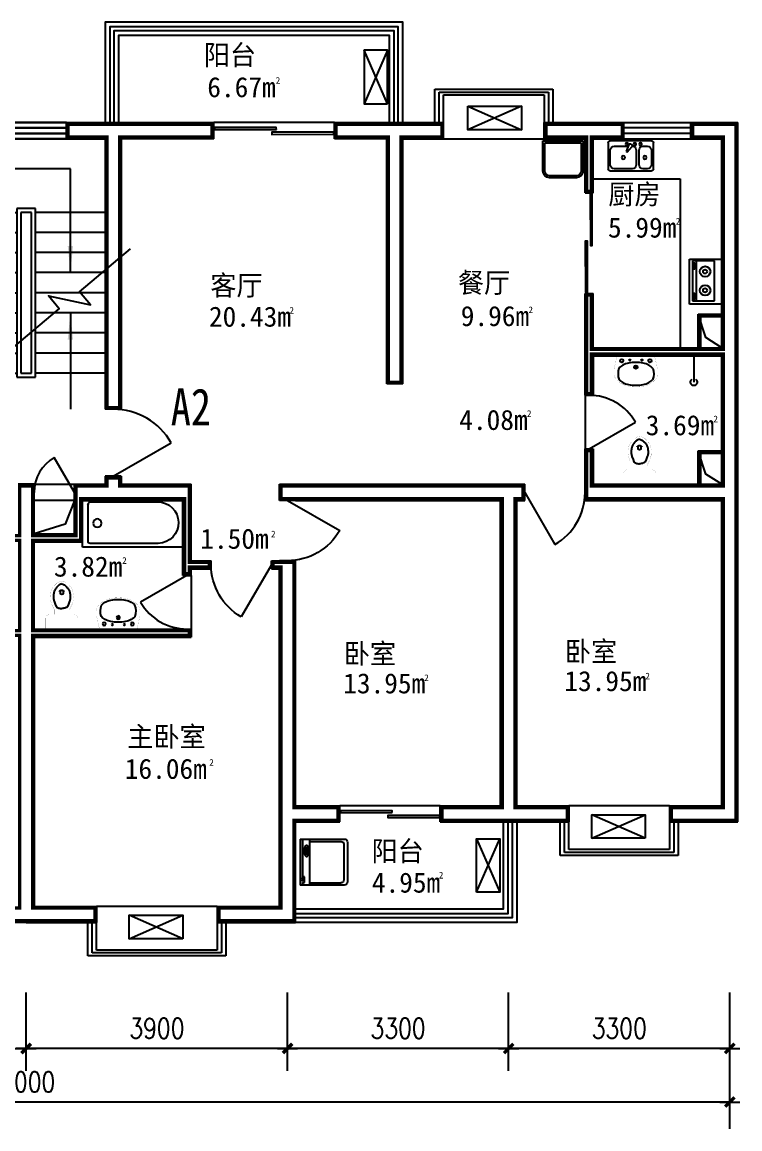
# Model space of a CAD drawing. Header units: millimetres. Extents: x 103 to 39318, y -702 to 15820.
# Drawn here: x 13452 to 24162, y -702 to 15820 of the extents above; entities that cross this region are included whole.
import ezdxf
from ezdxf.enums import TextEntityAlignment as Align

# ---------------------------------------------------------------- set-up
doc = ezdxf.new("R2010")
doc.units = ezdxf.units.MM
doc.linetypes.add('DASH', pattern=[0.35, 0.25, -0.1])
for name, color, linetype in [('8', 253, 'Continuous'), ('AXIS', 80, 'Continuous'), ('BATH', 5, 'Continuous'), ('JJ', 252, 'Continuous'), ('LVTRY', 6, 'Continuous'), ('PUB_DIM', 3, 'Continuous'), ('PUB_TEXT', 7, 'Continuous'), ('PUB_WALL', 255, 'Continuous'), ('STAIR', 2, 'Continuous'), ('TOTHER', 7, 'Continuous'), ('WALL', 255, 'Continuous'), ('WINDOW', 2, 'Continuous'), ('WINDOW_TEXT', 7, 'Continuous'), ('ZT', 2, 'Continuous'), ('阳台', 4, 'Continuous')]:
    doc.layers.add(name, color=color, linetype=linetype)
doc.styles.add('-宋体', font='SimSun.ttf', dxfattribs={"width": 0.8})
doc.styles.add('DIM_FONT', font='SIMPLEX.shx', dxfattribs={"width": 0.8})
doc.styles.add('SIMPLEX', font='SIMPLEX.SHX')
doc.styles.get("Standard").update_dxf_attribs({"font": 'txt', "bigfont": 'gbcbig.shx'})
doc.dimstyles.new('AXIS', dxfattribs={"dimtxt": 300, "dimasz": 1, "dimexe": 250, "dimexo": 300, "dimgap": 150, "dimtad": 1, "dimdec": 0, "dimzin": 0, "dimdsep": 46, "dimtxsty": 'DIM_FONT', "dimblk": '_DIMX', "dimcen": 0.09, "dimse1": 1, "dimse2": 1, "dimclrt": 7, "dimadec": 0, "dimazin": 0, "dimtfac": 1, "dimtdec": 0, "dimtix": 1, "dimtmove": 2, "dimatfit": 3, "dimldrblk": '_DIMX', "dimfxl": 1, "dimtolj": 1, "dimtzin": 0, "dimarcsym": 0})

# ---------------------------------------------------------------- blocks, each defined once
blk = doc.blocks.new('A$C0E797408')
at = {"layer": 'JJ', "color": 8}
for p, q in [((384, 676), (1386, 676, 0)), ((1417, 648, 0), (1417, 639, 0)), ((1417, 89, 0), (1417, 637, 0)), ((369, 58), (1386, 58, 0)), ((0, 0, 0), (1500, 0, 0))]:
    blk.add_line(p, q, dxfattribs=at)
blk.add_circle((1278, 362, 0), 62.4, dxfattribs=at)
for centre, radius, start, end in [((378, 368), 311, 89.5175, 268.2529), ((1386, 648, 0), 31.1, 79.824, 90), ((1367, 629, 0), 51.2, 9.0726, 67.6237), ((1386, 89, 0), 31.1, 270, 0)]:
    blk.add_arc(centre, radius, start, end, dxfattribs=at)
blk = doc.blocks.new('_DBLK')
blk.add_line((-0.5, 0), (0, -0.866))
blk.add_arc((-0.5, 0), 1, 300, 0)
at = {"layer": 'WINDOW_TEXT', "style": 'SIMPLEX', "flags": 9}
blk.add_attdef('A', text='', height=1, dxfattribs=at).set_placement((0, 1.5), align=Align.MIDDLE)
blk = doc.blocks.new('_DIMX')
blk.add_line((-150, 0), (150, 0))
at = {"const_width": 50}
blk.add_lwpolyline([(-70, -70), (70, 70)], dxfattribs=at)
blk = doc.blocks.new('*D50')
at = {"layer": 'AXIS', "color": 0, "lineweight": -2, "transparency": 16777216}
blk.add_line((17411, 498), (13513, 498), dxfattribs=at)
at = {"layer": 'DEFPOINTS', "color": 0, "transparency": 16777216}
for p in [(13512, 1333), (17412, 1333), (13512, 498)]:
    blk.add_point(p, dxfattribs=at)
at = {"layer": 'AXIS', "color": 0, "lineweight": -2, "transparency": 16777216, "rotation": 180}
blk.add_blockref('_DIMX', (13512, 498), dxfattribs=at)
at = {"layer": 'AXIS', "color": 0, "lineweight": -2, "transparency": 16777216}
blk.add_blockref('_DIMX', (17412, 498), dxfattribs=at)
at = {"layer": 'AXIS', "color": 7, "transparency": 16777216, "insert": (15462, 798), "char_height": 300, "attachment_point": 5, "style": 'DIM_FONT'}
blk.add_mtext('\\A1;3900', dxfattribs=at)
blk = doc.blocks.new('*D51')
at = {"layer": 'AXIS', "color": 0, "lineweight": -2, "transparency": 16777216}
blk.add_line((24011, -302), (3013, -302), dxfattribs=at)
at = {"layer": 'DEFPOINTS', "color": 0, "transparency": 16777216}
for p in [(3012, 1333), (24012, 1333), (3012, -302)]:
    blk.add_point(p, dxfattribs=at)
at = {"layer": 'AXIS', "color": 0, "lineweight": -2, "transparency": 16777216}
for p, rotation in [((3012, -302), 179.9999999999984), ((24012, -302), 359.9999999999984)]:
    blk.add_blockref('_DIMX', p, dxfattribs=dict(at, rotation=rotation))
at = {"layer": 'AXIS', "color": 7, "transparency": 16777216, "insert": (13432, -2), "char_height": 300, "attachment_point": 5, "style": 'DIM_FONT'}
blk.add_mtext('\\A1;21000', dxfattribs=at)
blk = doc.blocks.new('_ARROW')
blk.add_solid([(0, 0), (-1, 0.1), (-1, -0.1)])
blk = doc.blocks.new('A$C0D310AA6')
at = {"layer": 'PUB_DIM'}
for p, q in [((520, 3589), (520, 40)), ((1840, 3589), (520, 3589)), ((1840, 2040), (1840, 3589)), ((520, 1440), (520, 0)), ((1840, 1440), (1840, 0))]:
    blk.add_line(p, q, dxfattribs=at)
at = {"layer": 'STAIR', "color": 2}
for p, q in [((1040, 3000), (1040, 480)), ((1320, 3000), (1040, 3000)), ((1320, 480), (1320, 3000)), ((0, 2940), (1040, 2940)), ((1100, 2940), (1100, 540)), ((1260, 2940), (1100, 2940)), ((1260, 540), (1260, 2940)), ((2360, 2940), (1320, 2940)), ((0, 2640), (1040, 2640)), ((2360, 2640), (1320, 2640)), ((0, 2340), (1040, 2340)), ((2360, 2340), (1320, 2340)), ((0, 2040), (1040, 2040)), ((2360, 2040), (1320, 2040)), ((0, 1740), (1040, 1740)), ((2360, 1740), (1320, 1740)), ((0, 1440), (1040, 1440)), ((2360, 1440), (1320, 1440)), ((0, 1140), (1040, 1140)), ((2360, 1140), (1320, 1140)), ((0, 840), (1040, 840)), ((2360, 840), (1320, 840)), ((0, 540), (1040, 540)), ((1100, 540), (1260, 540)), ((2360, 540), (1320, 540)), ((1040, 480), (1320, 480))]:
    blk.add_line(p, q, dxfattribs=at)
at = {"layer": '阳台'}
blk.add_lwpolyline([(794, 759), (1674, 1501), (1513, 1692), (2138, 1560), (1974, 1755), (2737, 2398)], dxfattribs=at)
at = {"layer": 'PUB_DIM', "xscale": 400, "yscale": 400, "zscale": 400}
for p, rotation in [((1840, 2040), 270), ((1840, 1440), 90)]:
    blk.add_blockref('_ARROW', p, dxfattribs=dict(at, rotation=rotation))
blk = doc.blocks.new('M_E11')
for p, q in [((-280, -10), (-280, 0)), ((280, 0), (280, -10)), ((-251, -189), (-251, -186)), ((-248, -183), (-250, -185))]:
    blk.add_line(p, q)
at = {"const_width": 1.5}
for points in [[(-280, 0), (280, 0)], [(-326, -200), (-280, -5)], [(326, -204), (280, -5)]]:
    blk.add_lwpolyline(points, dxfattribs=at)
for points in [[(253, -188, 0.098208), (193, -141, 0.066287), (110, -111, 0.052428), (0, -100, 0.052428), (-110, -111, 0.066287), (-193, -141, 0.093876), (-251, -186, 0.171377)], [(-250, -358, 0.091341), (-193, -401, 0.066287), (-110, -431, 0.052428), (0, -442, 0.052428), (110, -431, 0.066287), (193, -401, 0.091756), (250, -358, 0.171377)]]:
    blk.add_lwpolyline(points, format="xyb")
for points in [[(-326, -200, 0.008223), (-326, -204, 0.149285)], [(-326, -266, 0.149285), (-304, -337, 0.107079), (-231, -408, 0.075625), (-131, -450, 0.062436), (-1, -467, 0.062436), (130, -452, 0.075625), (230, -410, 0.107079), (304, -339, 0.149285), (326, -268, 0.005205), (326, -266, 0.086596)]]:
    blk.add_lwpolyline(points, format="xyb", dxfattribs=at)
at = {"const_width": 1.5, "flags": 128}
for points in [[(-326, -204), (-326, -268)], [(326, -204), (326, -268)]]:
    blk.add_lwpolyline(points, dxfattribs=at)
at = {"flags": 128}
for points in [[(-253, -188, 0.172546), (-250, -358, 0.726395)], [(253, -188, -0.172546), (250, -358, -0.726395)]]:
    blk.add_lwpolyline(points, format="xyb", dxfattribs=at)
for centre, radius in [((-210, -75), 24), ((-210, -75), 24), ((-210, -75), 24), ((-90, -65), 10), ((0, -170), 25), ((0, -170), 15), ((90, -65), 10), ((210, -75), 24)]:
    blk.add_circle(centre, radius)
blk.add_arc((-250, -186), 1, 131.3224, 180)
at = {"width": 0.8, "flags": 9}
for tag in ['XSIZE', 'YSIZE']:
    blk.add_attdef(tag, (0, 0), '', height=0.5, dxfattribs=at)
blk = doc.blocks.new('A$C05DF5B67')
blk.add_blockref('M_E11', (326, 468))
blk = doc.blocks.new('A$C7E780FB7')
for p, q in [((573, 259), (537, 259)), ((537, 219), (573, 219)), ((573, 259), (573, 259))]:
    blk.add_line(p, q)
at = {"const_width": 1.5}
for points in [[(1, 481), (156, 481)], [(1, 1), (1, 481)], [(221, 416), (221, 66)], [(221, 351), (286, 351)], [(156, 1), (1, 1)], [(286, 131), (221, 131)]]:
    blk.add_lwpolyline(points, dxfattribs=at)
for points in [[(156, 481, -0.414214), (221, 416, -0.414214)], [(716, 241, -0.037932), (711, 269, -0.057502), (704, 286, -0.011128), (688, 313, -0.047419), (684, 319, -0.013557), (670, 333, -0.010422), (652, 350, -0.006492), (633, 366, -0.010986), (622, 376, -0.031118), (608, 385, -0.031821), (593, 393, -0.025304), (574, 400, -0.028493), (556, 405), (522, 412), (501, 416, -0.104917), (493, 416, 0.047512), (476, 413, 0.018859), (461, 413, -0.025251), (450, 413, -0.024361), (436, 412, -0.018727), (417, 408, -0.011084), (402, 404, -0.017664), (393, 401, -0.012553), (376, 395, -0.012341), (360, 388), (321, 369, -0.005054), (309, 363, -0.002567), (286, 351)], [(716, 241, 0.037932), (711, 213, 0.057502), (704, 195, 0.011128), (688, 168, 0.047419), (684, 163, 0.013557), (670, 149, 0.010422), (652, 132, 0.006492), (633, 115, 0.010986), (622, 106, 0.031118), (608, 96, 0.031821), (593, 89, 0.025304), (574, 81, 0.028493), (556, 77), (522, 70), (501, 66, 0.104917), (493, 66, -0.047512), (476, 68, -0.018859), (461, 68, 0.025251), (450, 68, 0.024361), (436, 70, 0.018727), (417, 73, 0.011084), (402, 77, 0.017664), (393, 80, 0.012553), (376, 87, 0.012341), (360, 94), (321, 113, 0.005054), (309, 119, 0.002567), (286, 131)], [(221, 66, -0.414214), (156, 1, -0.414214)]]:
    blk.add_lwpolyline(points, format="xyb", dxfattribs=at)
for points in [[(674, 240, -0.054114), (667, 265, -0.08891), (659, 279, -0.006714), (645, 296, -0.014531), (638, 303, -0.010713), (619, 321, -0.017575), (608, 331, -0.037222), (592, 341, -0.034599), (575, 350, -0.02298), (558, 356, -0.023613), (540, 360, -0.014842), (523, 363, -0.012533), (503, 365, -0.021838), (478, 366, -0.029407), (460, 365, -0.029465), (438, 361, -0.031881), (417, 355), (373, 338), (338, 324, -0.135973), (325, 314, -0.099517), (316, 293, -0.016651), (313, 280, -0.010977), (310, 261, -0.015331), (309, 252, -0.010106), (308, 240)], [(674, 240, 0.054114), (667, 214, 0.08891), (659, 200, 0.006714), (645, 184, 0.014531), (638, 176, 0.010713), (619, 159, 0.017575), (608, 149, 0.037222), (592, 139, 0.034599), (575, 130, 0.02298), (558, 124, 0.023613), (540, 120, 0.014842), (523, 117, 0.012533), (503, 114, 0.021838), (478, 113, 0.029407), (460, 114, 0.029465), (438, 118, 0.031881), (417, 125), (373, 142), (338, 156, 0.135973), (325, 166, 0.099517), (316, 187, 0.016651), (313, 200, 0.010977), (310, 219, 0.015331), (309, 227, 0.010106), (308, 240)]]:
    blk.add_lwpolyline(points, format="xyb")
for centre, radius, start, end in [((537, 239), 20, 90, 270), ((550, 238), 33.2, 280.0495, 79.9505)]:
    blk.add_arc(centre, radius, start, end)
at = {"oblique": -180, "text_generation_flag": 4, "width": 0.8, "flags": 9}
for tag in ['YSIZE', 'XSIZE']:
    blk.add_attdef(tag, (1, 241), '', height=0.5, rotation=180, dxfattribs=at)
blk = doc.blocks.new('_WBLK')
for p, q in [((-0.5, 0.5), (0.5, 0.5)), ((0.5, 0.167), (-0.5, 0.167)), ((0.5, -0.167), (-0.5, -0.167)), ((-0.5, -0.5), (0.5, -0.5))]:
    blk.add_line(p, q)
at = {"layer": 'WINDOW_TEXT', "style": 'SIMPLEX', "flags": 9}
blk.add_attdef('A', text='', height=1, dxfattribs=at).set_placement((0, 1.5), align=Align.MIDDLE)
blk = doc.blocks.new('*D65')
at = {"layer": 'AXIS', "color": 0, "lineweight": -2, "transparency": 16777216}
blk.add_line((20711, 498), (17413, 498), dxfattribs=at)
at = {"layer": 'DEFPOINTS', "color": 0, "transparency": 16777216}
for p in [(17412, 1333), (20712, 1333), (17412, 498)]:
    blk.add_point(p, dxfattribs=at)
at = {"layer": 'AXIS', "color": 0, "lineweight": -2, "transparency": 16777216, "rotation": 180}
blk.add_blockref('_DIMX', (17412, 498), dxfattribs=at)
at = {"layer": 'AXIS', "color": 0, "lineweight": -2, "transparency": 16777216}
blk.add_blockref('_DIMX', (20712, 498), dxfattribs=at)
at = {"layer": 'AXIS', "color": 7, "transparency": 16777216, "insert": (19062, 798), "char_height": 300, "attachment_point": 5, "style": 'DIM_FONT'}
blk.add_mtext('\\A1;3300', dxfattribs=at)
blk = doc.blocks.new('_C11UFW')
at = {"layer": 'BATH', "ltscale": 5}
for p, q in [((-400, 175), (400, -175)), ((400, 175), (-400, -175))]:
    blk.add_line(p, q, dxfattribs=at)
blk.add_lwpolyline([(-400, 175), (400, 175), (400, -175), (-400, -175)], close=True, dxfattribs=at)
at = {"style": 'DIM_FONT', "width": 0.8, "flags": 9}
for tag in ['XSIZE', 'YSIZE']:
    blk.add_attdef(tag, (0, 0), '', height=0.5, dxfattribs=at)
blk = doc.blocks.new('A$C4A404C99')
at = {"layer": '8', "color": 8}
for p, q in [((706, 690), (50, 690)), ((561, 0), (561, 690)), ((670, 690), (670, 126)), ((706, 690), (706, 0)), ((0, 640), (0, 50)), ((55, 612), (55, 78)), ((562, 652), (95, 652)), ((593, 478), (593, 543)), ((593, 543), (610, 543)), ((618, 560), (607, 560)), ((610, 543), (610, 478)), ((610, 478), (593, 478)), ((619, 468), (607, 468)), ((562, 38), (95, 38)), ((640, 126), (671, 126)), ((640, 43), (640, 126)), ((671, 43), (640, 43)), ((670, 43), (670, 0)), ((50, 0), (706, 0))]:
    blk.add_line(p, q, dxfattribs=at)
blk.add_lwpolyline([(611, 428, -0.185158), (599, 433, -0.102042), (584, 453, -0.060862), (576, 478, -0.047173), (573, 511, -0.047173), (576, 545, -0.060862), (584, 570, -0.102042), (599, 590, -0.185158), (611, 595, -0.185158), (624, 590, -0.102042), (638, 570, -0.060862), (647, 545, -0.047173), (650, 511, -0.047173), (647, 478, -0.060862), (638, 453, -0.102042), (624, 433, -0.185158)], format="xyb", close=True, dxfattribs=at)
for points in [[(598, 543, -0.008736), (599, 546, -0.076276), (604, 558, -0.259034), (607, 560, -0.259034)], [(607, 560, -0.259034), (611, 558, -0.076276), (616, 546, -0.036515), (618, 533, -0.026615), (619, 514, -0.026615), (618, 495, -0.036515), (616, 482, -0.076276), (611, 470, -0.259034), (607, 468, -0.259034), (604, 470, -0.056762), (600, 478, -0.036515)], [(618, 560, -0.259034), (621, 558, -0.076276), (626, 546, -0.036515), (629, 533, -0.026615), (630, 514, -0.026615), (629, 495, -0.036515), (626, 482, -0.076276), (621, 470, -0.259034), (618, 468, -0.078462), (617, 468, -0.056762)]]:
    blk.add_lwpolyline(points, format="xyb", dxfattribs=at)
blk.add_circle((671, 86), 17.5, dxfattribs=at)
for centre, radius, start, end in [((50, 640), 50, 90, 180), ((95, 612), 40, 90, 180), ((50, 50), 50, 180, 270), ((95, 78), 40, 180, 270)]:
    blk.add_arc(centre, radius, start, end, dxfattribs=at)
at = {"layer": '8', "color": 8, "oblique": -180, "text_generation_flag": 4, "width": 0.8, "flags": 9}
for tag in ['XSIZE', 'YSIZE']:
    blk.add_attdef(tag, (706, 345), '', height=0.5, rotation=90, dxfattribs=at)
blk = doc.blocks.new('*D66')
at = {"layer": 'AXIS', "color": 0, "lineweight": -2, "transparency": 16777216}
blk.add_line((24011, 498), (20713, 498), dxfattribs=at)
at = {"layer": 'DEFPOINTS', "color": 0, "transparency": 16777216}
for p in [(20712, 1333), (24012, 1333), (20712, 498)]:
    blk.add_point(p, dxfattribs=at)
at = {"layer": 'AXIS', "color": 0, "lineweight": -2, "transparency": 16777216, "rotation": 180}
blk.add_blockref('_DIMX', (20712, 498), dxfattribs=at)
at = {"layer": 'AXIS', "color": 0, "lineweight": -2, "transparency": 16777216}
blk.add_blockref('_DIMX', (24012, 498), dxfattribs=at)
at = {"layer": 'AXIS', "color": 7, "transparency": 16777216, "insert": (22362, 798), "char_height": 300, "attachment_point": 5, "style": 'DIM_FONT'}
blk.add_mtext('\\A1;3300', dxfattribs=at)
blk = doc.blocks.new('M_E19')
for p, q in [((-323, -113), (-323, -456)), ((299, -113), (-323, -113)), ((299, -456), (299, -113)), ((-323, -400), (299, -400)), ((-323, -456), (299, -456)), ((-291, -422), (-291, -434)), ((-216, -432), (-280, -432)), ((-280, -432), (-280, -448)), ((-280, -448), (-216, -448)), ((-216, -448), (-216, -432)), ((-199, -423), (-199, -434)), ((182, -422), (182, -434)), ((193, -432), (193, -448)), ((257, -432), (193, -432)), ((193, -448), (257, -448)), ((257, -448), (257, -432)), ((274, -423), (274, -434))]:
    blk.add_line(p, q)
for points in [[(-199, -423, 0.259034), (-201, -420, 0.076276), (-213, -415, 0.036515), (-226, -412, 0.026615), (-245, -411, 0.026615), (-264, -412, 0.036515), (-277, -415, 0.076276), (-289, -420, 0.259034), (-291, -423, 0.078462), (-291, -424, 0.056762)], [(-199, -434, 0.259034), (-201, -430, 0.076276), (-213, -425, 0.036515), (-226, -423, 0.026615), (-245, -422, 0.026615), (-264, -423, 0.036515), (-277, -425, 0.076276), (-289, -430, 0.259034), (-291, -434, 0.259034), (-289, -437, 0.056762), (-280, -441, 0.036515)], [(-216, -443, 0.008736), (-213, -442, 0.076276), (-201, -437, 0.259034), (-199, -434, 0.259034)], [(274, -423, 0.259034), (272, -420, 0.076276), (260, -415, 0.036515), (247, -412, 0.026615), (228, -411, 0.026615), (209, -412, 0.036515), (196, -415, 0.076276), (184, -420, 0.259034), (182, -423, 0.078462), (182, -424, 0.056762)], [(274, -434, 0.259034), (272, -430, 0.076276), (260, -425, 0.036515), (247, -423, 0.026615), (228, -422, 0.026615), (209, -423, 0.036515), (196, -425, 0.076276), (184, -430, 0.259034), (182, -434, 0.259034), (184, -437, 0.056762), (193, -441, 0.036515)], [(257, -443, 0.008736), (260, -442, 0.076276), (272, -437, 0.259034), (274, -434, 0.259034)]]:
    blk.add_lwpolyline(points, format="xyb")
at = {"layer": 'TOTHER', "linetype": 'Continuous'}
for p, q in [((-350, 0), (350, 0)), ((-350, -500), (-350, 0)), ((350, 0), (350, -500)), ((350, -500), (-350, -500))]:
    blk.add_line(p, q, dxfattribs=at)
for centre, radius in [((-158, -259), 82.5), ((-158, -259), 31.6), ((134, -259), 82.5), ((134, -259), 31.6)]:
    blk.add_circle(centre, radius, dxfattribs=at)
at = {"width": 0.8, "flags": 9}
for tag in ['XSIZE', 'YSIZE']:
    blk.add_attdef(tag, (0, 0), '', height=0.5, dxfattribs=at)
blk = doc.blocks.new('A$C3786725B')
at = {"xscale": 0.8, "yscale": 0.8, "zscale": 0.8, "rotation": 359.9999999999998}
blk.add_blockref('M_E19', (280, 400), dxfattribs=at)
blk = doc.blocks.new('_LV10')
blk.add_line((0, -37), (0, -432))
blk.add_arc((0, -432), 50, 121.0332, 58.9668)
blk = doc.blocks.new('A$C4AEA3397')
at = {"layer": 'LVTRY', "rotation": 180}
blk.add_blockref('_LV10', (48, -37), dxfattribs=at)
blk = doc.blocks.new('M_E25ESP')
at = {"color": 0, "linetype": 'ByBlock'}
for p, q in [((31, 338), (419, 338)), ((0, -307), (0, 307)), ((82, 245), (82, 40)), ((358, 307), (143, 307)), ((419, -20), (419, 245)), ((450, 307), (450, -307)), ((48, 2), (57, -12)), ((59, 31), (163, 70)), ((173, 53), (87, -18)), ((163, 70), (173, 53)), ((143, -82), (358, -82)), ((358, -123), (143, -123)), ((82, -184), (82, -245)), ((143, -307), (358, -307)), ((419, -245), (419, -184)), ((419, -338), (31, -338))]:
    blk.add_line(p, q, dxfattribs=at)
for centre, radius in [((51, 61), 20.5), ((251, 112), 25.6), ((51, -61), 20.5), ((51, -143), 20.5), ((251, -210), 25.6)]:
    blk.add_circle(centre, radius, dxfattribs=at)
for centre, radius, start, end in [((31, 307), 30.7, 90, 180), ((419, 307), 30.7, 0, 90), ((143, 245), 61.4, 90, 180), ((358, 245), 61.4, 0, 90), ((66, 12), 20.5, 110.5377, 210), ((74, -2), 20.5, 210, 309.4623), ((143, -20), 61.4, 180, 270), ((143, -184), 61.4, 90, 180), ((358, -20), 61.4, 270, 0), ((358, -184), 61.4, 0, 90), ((31, -307), 30.7, 180, 270), ((143, -245), 61.4, 180, 270), ((358, -245), 61.4, 270, 0), ((419, -307), 30.7, 270, 0)]:
    blk.add_arc(centre, radius, start, end, dxfattribs=at)
at = {"style": 'DIM_FONT', "width": 0.8, "flags": 9}
for tag in ['XSIZE', 'YSIZE']:
    blk.add_attdef(tag, (0, 0), '', height=0.5, dxfattribs=at)
blk = doc.blocks.new('A$C46B32834')
for p, q in [((0, 500), (0, 100)), ((30, 500), (30, 100)), ((550, 600), (100, 600)), ((520, 570), (100, 570)), ((520, 30), (520, 570)), ((550, 0), (550, 600)), ((100, 30), (520, 30)), ((100, 0), (550, 0))]:
    blk.add_line(p, q)
for centre, radius, start, end in [((100, 500), 100, 90, 180), ((100, 500), 70, 90, 180), ((100, 100), 100, 180, 270), ((100, 100), 70, 180, 270)]:
    blk.add_arc(centre, radius, start, end)

msp = doc.modelspace()

# ---------------------------------------------------------------- linework, layer by layer
at = {"color": 8}
for p, q in [((13631.6, 8919.7), (14231.6, 8919.7)), ((14231.6, 8679.7), (13631.6, 8679.7)), ((14351.6, 7979.7, 0), (14351.6, 8059.7))]:
    msp.add_line(p, q, dxfattribs=at)
at = {"color": 6}
msp.add_lwpolyline([(14231.6, 8679.7), (14092.6, 8322.8), (13631.6, 8179.7)], dxfattribs=at)
at = {"layer": 'AXIS'}
for p, q in [((13511.6, 165.9), (13511.6, 1333.4)), ((13511.6, 165.9), (13511.6, 1333.4)), ((17411.6, 165.9), (17411.6, 1333.4)), ((20711.6, 165.9), (20711.6, 1333.4)), ((24011.6, -702.4), (24011.6, 1333.4))]:
    msp.add_line(p, q, dxfattribs=at)
at = {"layer": 'LVTRY'}
for p, q in [((18111.6, 14319.7), (16311.6, 14319.7)), ((21851.6, 10249.7), (21851.6, 9449.7)), ((15971.6, 7559.7), (15971.6, 6759.7)), ((19691.6, 4119.7), (18191.6, 4119.7))]:
    msp.add_line(p, q, dxfattribs=at)
at = {"layer": 'LVTRY', "ltscale": 5}
for p, q in [((21971.6, 13479.7), (23271.6, 13479.7)), ((23271.6, 13479.7), (23271.6, 10959.7))]:
    msp.add_line(p, q, dxfattribs=at)
at = {"layer": 'LVTRY'}
for points in [[(19131.6, 14319.7), (19131.6, 15819.7), (14691.6, 15819.7), (14691.6, 14319.7)], [(18931.6, 14319.7), (18931.6, 15619.7), (14891.6, 15619.7), (14891.6, 14319.7)], [(23891.6, 10959.7), (23652.5, 11109.3), (23541.6, 11459.7)], [(23891.6, 8919.7), (23652.5, 9069.3), (23541.6, 9419.7)], [(20631.6, 3879.7), (20631.6, 2579.7), (17531.6, 2579.7)], [(20831.6, 3879.7), (20831.6, 2499.7), (20831.6, 2379.7), (17531.6, 2379.7)]]:
    msp.add_lwpolyline(points, dxfattribs=at)
at = {"layer": 'PUB_WALL', "const_width": 50}
for points in [[(14716.6, 10064.7), (14906.6, 10064.7), (14906.6, 14104.7), (16286.6, 14104.7), (16286.6, 14294.7), (14136.6, 14294.7), (14136.6, 14104.7), (14716.6, 14104.7)], [(18916.6, 10444.7), (19106.6, 10444.7), (19106.6, 14104.7), (19716.6, 14104.7), (19716.6, 14294.7), (18136.6, 14294.7), (18136.6, 14104.7), (18916.6, 14104.7)], [(21876.6, 13294.7), (21946.6, 13294.7), (21946.6, 14104.7), (22406.6, 14104.7), (22406.6, 14294.7), (21266.6, 14294.7), (21266.6, 14104.7), (21876.6, 14104.7)], [(21946.6, 8894.7), (21946.6, 9424.7), (21876.6, 9424.7), (21876.6, 8704.7), (23916.6, 8704.7), (23916.6, 4094.7), (23136.6, 4094.7), (23136.6, 3904.7), (24106.6, 3904.7), (24106.6, 14294.7), (23456.6, 14294.7), (23456.6, 14104.7), (23916.6, 14104.7), (23916.6, 10934.7), (21946.6, 10934.7), (21946.6, 11744.7), (21876.6, 11744.7), (21876.6, 10274.7), (21946.6, 10274.7), (21946.6, 10864.7), (23916.6, 10864.7), (23916.6, 8894.7)], [(19716.6, 4094.7), (19716.6, 3904.7), (21586.6, 3904.7), (21586.6, 4094.7), (20806.6, 4094.7), (20806.6, 8704.7), (20926.6, 8704.7), (20926.6, 8894.7), (17316.6, 8894.7), (17316.6, 8704.7), (20616.6, 8704.7), (20616.6, 4094.7)]]:
    msp.add_lwpolyline(points, close=True, dxfattribs=at)
for points in [[(23566.6, 10959.7), (23566.6, 11434.7), (23891.6, 11434.7)], [(23566.6, 8919.7), (23566.6, 9394.7), (23891.6, 9394.7)], [(12696.6, 8179.7), (12696.6, 8704.7), (11146.6, 8704.7), (11146.6, 7584.7), (11076.6, 7584.7), (11076.6, 7684.7), (10776.6, 7684.7), (10776.6, 7754.7), (11076.6, 7754.7), (11076.6, 8894.7), (12116.6, 8894.7), (12116.6, 9014.7), (12306.6, 9014.7), (12306.6, 8894.7), (12766.6, 8894.7), (12766.6, 8154.7), (13416.6, 8154.7), (13416.6, 8894.7), (13631.6, 8894.7)], [(13606.6, 8919.7), (13606.6, 8154.7), (14256.6, 8154.7), (14256.6, 8894.7), (14716.6, 8894.7), (14716.6, 9014.7), (14906.6, 9014.7), (14906.6, 8894.7), (15946.6, 8894.7), (15946.6, 7754.7), (16246.6, 7754.7), (16246.6, 7684.7), (15946.6, 7684.7), (15946.6, 7584.7), (15876.6, 7584.7), (15876.6, 8704.7), (14326.6, 8704.7), (14326.6, 8179.7)], [(15851.6, 6734.7), (15946.6, 6734.7), (15946.6, 6664.7), (13606.6, 6664.7), (13606.6, 2594.7), (14536.6, 2594.7), (14536.6, 2404.7), (12486.6, 2404.7), (12486.6, 2594.7), (13416.6, 2594.7), (13416.6, 6664.7), (11076.6, 6664.7), (11076.6, 6734.7), (13416.6, 6734.7), (13416.6, 8084.7), (12696.6, 8084.7), (12696.6, 8559.7)], [(15971.6, 6734.7), (13606.6, 6734.7), (13606.6, 8084.7), (14326.6, 8084.7), (14326.6, 8559.7)], [(18191.6, 3904.7), (17506.6, 3904.7), (17506.6, 2404.7), (16386.6, 2404.7), (16386.6, 2594.7), (17316.6, 2594.7), (17316.6, 7684.7), (17196.6, 7684.7), (17196.6, 7754.7), (17506.6, 7754.7), (17506.6, 4094.7), (18191.6, 4094.7)], [(18166.6, 3879.7), (18166.6, 4119.7)]]:
    msp.add_lwpolyline(points, dxfattribs=at)
at = {"layer": 'WALL'}
for p, q in [((14111.6, 14319.7), (16311.6, 14319.7)), ((14111.6, 14079.7), (14111.6, 14319.7)), ((16311.6, 14079.7), (16311.6, 14319.7)), ((18111.6, 14079.7), (18111.6, 14319.7)), ((18111.6, 14319.7), (19741.6, 14319.7)), ((19741.6, 14079.7), (19741.6, 14319.7)), ((21241.6, 14079.7), (21241.6, 14319.7)), ((21241.6, 14319.7), (22431.6, 14319.7)), ((22431.6, 14079.7), (22431.6, 14319.7)), ((23431.6, 14079.7), (23431.6, 14319.7)), ((23431.6, 14319.7), (24131.6, 14319.7)), ((24131.6, 3879.7), (24131.6, 14319.7)), ((14111.6, 14079.7), (14691.6, 14079.7)), ((14691.6, 14079.7), (14691.6, 10039.7)), ((16311.6, 14079.7), (14931.6, 14079.7)), ((14931.6, 14079.7), (14931.6, 10039.7)), ((18891.6, 14079.7), (18111.6, 14079.7)), ((18891.6, 10419.7), (18891.6, 14079.7)), ((19131.6, 10419.7), (19131.6, 14079.7)), ((19131.6, 14079.7), (19741.6, 14079.7)), ((21241.6, 14079.7), (21851.6, 14079.7)), ((21851.6, 13269.7), (21851.6, 14079.7)), ((21971.6, 14079.7), (22431.6, 14079.7)), ((21971.6, 13269.7), (21971.6, 14079.7)), ((23431.6, 14079.7), (23891.6, 14079.7)), ((23891.6, 10959.7), (23891.6, 14079.7)), ((21851.6, 13269.7), (21971.6, 13269.7)), ((21851.6, 10959.7), (21851.6, 11769.7)), ((21851.6, 11769.7), (21971.6, 11769.7)), ((21971.6, 10959.7), (21971.6, 11769.7)), ((23541.6, 10959.7), (23541.6, 11459.7)), ((23541.6, 11459.7), (23891.6, 11459.7)), ((21851.6, 10249.7), (21851.6, 10959.7)), ((21971.6, 10959.7), (23891.6, 10959.7)), ((21971.6, 10839.7), (23891.6, 10839.7)), ((21971.6, 10839.7), (21971.6, 10249.7)), ((23891.6, 8919.7), (23891.6, 10839.7)), ((19131.6, 10419.7), (18891.6, 10419.7)), ((21851.6, 10249.7), (21971.6, 10249.7)), ((14931.6, 10039.7), (14691.6, 10039.7)), ((21851.6, 8919.7), (21851.6, 9449.7)), ((21851.6, 9449.7), (21971.6, 9449.7)), ((21971.6, 9449.7), (21971.6, 8919.7)), ((23541.6, 8919.7), (23541.6, 9419.7)), ((23541.6, 9419.7), (23891.6, 9419.7)), ((14691.6, 9039.7), (14691.6, 8919.7)), ((14931.6, 9039.7), (14691.6, 9039.7)), ((14931.6, 9039.7), (14931.6, 8919.7)), ((13631.6, 8919.7), (13391.6, 8919.7)), ((13631.6, 8679.7), (13631.6, 8919.7)), ((14231.6, 8919.7), (14691.6, 8919.7)), ((14231.6, 8679.7), (14231.6, 8919.7)), ((14931.6, 8919.7), (15971.6, 8919.7)), ((15971.6, 7779.7), (15971.6, 8919.7)), ((17291.6, 8919.7), (20951.6, 8919.7)), ((17291.6, 8679.7), (17291.6, 8919.7)), ((20951.6, 8679.7), (20951.6, 8919.7)), ((21851.6, 8679.7), (21851.6, 8919.7)), ((21971.6, 8919.7), (23891.6, 8919.7)), ((13631.6, 8179.7), (13631.6, 8679.7)), ((14231.6, 8179.7), (14231.6, 8679.7)), ((14351.6, 8679.7), (15851.6, 8679.7)), ((14351.6, 8179.7), (14351.6, 8679.7)), ((15851.6, 7559.7), (15851.6, 8679.7)), ((17531.6, 8679.7), (17291.6, 8679.7)), ((17531.6, 8679.7), (20591.6, 8679.7)), ((17531.6, 8679.7), (17531.6, 8679.7)), ((20591.6, 4119.7), (20591.6, 8679.7)), ((20831.6, 4119.7), (20831.6, 8679.7)), ((20831.6, 8679.7), (20951.6, 8679.7)), ((21851.6, 8679.7), (23891.6, 8679.7)), ((23891.6, 4119.7), (23891.6, 8679.7)), ((14351.6, 8059.7), (14351.6, 8559.7)), ((13631.6, 8179.7), (14231.6, 8179.7)), ((13631.6, 8059.7), (14351.6, 8059.7)), ((13631.6, 6759.7), (13631.6, 8059.7)), ((15971.6, 7779.7), (16271.6, 7779.7)), ((16271.6, 7659.7), (16271.6, 7779.7)), ((17171.6, 7659.7), (17171.6, 7779.7)), ((17171.6, 7779.7), (17291.6, 7779.7)), ((17531.6, 7779.7), (17291.6, 7779.7)), ((17531.6, 4119.7), (17531.6, 7779.7)), ((15971.6, 7559.7), (15971.6, 7659.7)), ((15971.6, 7659.7), (16271.6, 7659.7)), ((17171.6, 7659.7), (17291.6, 7659.7)), ((17291.6, 4119.7), (17291.6, 7659.7)), ((15851.6, 7559.7), (15971.6, 7559.7)), ((13631.6, 6759.7), (15971.6, 6759.7)), ((13631.6, 6639.7), (15971.6, 6639.7)), ((13631.6, 6639.7), (13631.6, 2619.7)), ((15851.6, 6759.7), (15971.6, 6759.7)), ((15971.6, 6759.7), (15971.6, 6639.7)), ((17291.6, 2619.7), (17291.6, 4119.7)), ((17531.6, 4119.7), (18191.6, 4119.7)), ((18191.6, 3879.7), (18191.6, 4119.7)), ((19691.6, 4119.7), (20591.6, 4119.7)), ((19691.6, 3879.7), (19691.6, 4119.7)), ((20831.6, 4119.7), (21611.6, 4119.7)), ((21611.6, 4119.7), (21611.6, 3879.7)), ((23111.6, 4119.7), (23111.6, 3879.7)), ((23111.6, 4119.7), (23891.6, 4119.7)), ((17531.6, 3879.7), (18191.6, 3879.7)), ((17531.6, 2379.7), (17531.6, 3879.7)), ((19691.6, 3879.7), (21611.6, 3879.7)), ((23111.6, 3879.7), (24131.6, 3879.7)), ((13631.6, 2619.7), (14561.6, 2619.7)), ((14561.6, 2619.7), (14561.6, 2379.7)), ((16361.6, 2619.7), (17291.6, 2619.7)), ((16361.6, 2619.7), (16361.6, 2379.7)), ((13511.6, 2379.7), (12461.6, 2379.7)), ((13511.6, 2379.7), (14561.6, 2379.7)), ((16361.6, 2379.7), (17531.6, 2379.7))]:
    msp.add_line(p, q, dxfattribs=at)
at = {"layer": 'WINDOW'}
for p, q in [((19611.2, 14819.4), (21372, 14819.4)), ((19611.2, 14319.7), (19611.2, 14819.4)), ((19676.4, 14775.9), (21306.8, 14775.9)), ((19676.4, 14319.7), (19676.4, 14775.9)), ((19741.6, 14732.4), (21241.6, 14732.4)), ((19741.6, 14319.7), (19741.6, 14732.4)), ((21241.6, 14732.4), (21241.6, 14319.7)), ((21306.8, 14775.9), (21306.8, 14319.7)), ((21372, 14819.4), (21372, 14319.7)), ((19741.6, 14079.7), (21241.6, 14079.7)), ((23111.6, 4119.7), (21611.6, 4119.7)), ((21481.2, 3380.1), (21481.2, 3879.7)), ((21546.4, 3423.6), (21546.4, 3879.7)), ((21611.6, 3467), (21611.6, 3879.7)), ((23111.6, 3879.7), (23111.6, 3467)), ((23176.8, 3879.7), (23176.8, 3423.6)), ((23242, 3879.7), (23242, 3380.1)), ((23242, 3380.1), (21481.2, 3380.1)), ((23176.8, 3423.6), (21546.4, 3423.6)), ((23111.6, 3467), (21611.6, 3467)), ((16361.6, 2619.7), (14561.6, 2619.7)), ((14431.2, 1880.1), (14431.2, 2379.7)), ((14496.4, 1923.6), (14496.4, 2379.7)), ((14561.6, 1967), (14561.6, 2379.7)), ((16361.6, 2379.7), (16361.6, 1967)), ((16426.8, 2379.7), (16426.8, 1923.6)), ((16492, 2379.7), (16492, 1880.1)), ((16492, 1880.1), (14431.2, 1880.1)), ((16426.8, 1923.6), (14496.4, 1923.6)), ((16361.6, 1967), (14561.6, 1967))]:
    msp.add_line(p, q, dxfattribs=at)
for points in [[(19061.6, 14319.7), (19061.6, 15749.7), (14761.6, 15749.7), (14761.6, 14319.7)], [(19001.6, 14319.7), (19001.6, 15689.7), (14821.6, 15689.7), (14821.6, 14319.7)], [(20701.6, 3879.7), (20701.6, 2509.7), (17531.6, 2509.7)], [(20761.6, 3879.7), (20761.6, 2449.7), (17531.6, 2449.7)]]:
    msp.add_lwpolyline(points, dxfattribs=at)
for points in [[(17245.6, 14219.1), (17240.9, 14246.5), (16322.6, 14246.5), (16322.7, 14215.4)], [(18103.3, 14147.5), (18098.6, 14174.9), (17176.3, 14174.9), (17176.4, 14143.8)], [(21930.9, 12479.7), (21958.4, 12484.4), (21958.4, 13252.7), (21927.2, 13252.6)], [(21859.3, 11784.9), (21886.7, 11789.6), (21886.7, 12549), (21855.6, 12548.9)], [(18975.6, 4019.1), (18970.9, 4046.5), (18202.6, 4046.5), (18202.7, 4015.4)], [(19683.3, 3947.5), (19678.6, 3974.9), (18906.3, 3974.9), (18906.4, 3943.8)]]:
    msp.add_lwpolyline(points, close=True, dxfattribs=at)

# ---------------------------------------------------------------- block references
at = {"color": 5}
msp.add_blockref('A$C0D310AA6', (12331.6, 10039.7), dxfattribs=at)
at = {"xscale": -1, "rotation": 180}
msp.add_blockref('A$C4AEA3397', (23427.6, 10839.7), dxfattribs=at)
at = {"xscale": -1}
msp.add_blockref('A$C0E797408', (15851.6, 7979.7), dxfattribs=at)
at = {"layer": '8', "xscale": -1, "rotation": 270}
msp.add_blockref('A$C46B32834', (21221.6, 13495.8), dxfattribs=at)
at = {"layer": 'BATH', "linetype": 'DASH', "xscale": -1, "rotation": 270}
msp.add_blockref('_C11UFW', (18728, 15000.8), dxfattribs=at)
at = {"layer": 'BATH', "linetype": 'DASH', "extrusion": (0, 0, -1), "xscale": -1, "zscale": -1}
msp.add_blockref('_C11UFW', (-20502.6, 14388.9), dxfattribs=at)
at = {"layer": 'BATH', "linetype": 'DASH', "extrusion": (0, 0, -1), "xscale": -1, "zscale": -1, "rotation": 180}
for p in [(-22350.5, 3810.6), (-15450.5, 2310.6)]:
    msp.add_blockref('_C11UFW', p, dxfattribs=at)
at = {"layer": 'BATH', "linetype": 'DASH', "rotation": 90}
msp.add_blockref('_C11UFW', (20406.6, 3229.7), dxfattribs=at)
at = {"layer": 'LVTRY', "xscale": -1, "rotation": 90}
msp.add_blockref('M_E25ESP', (22534.6, 14049.5), dxfattribs=at)
at = {"layer": 'LVTRY', "ltscale": 5, "xscale": 1.200000000000727, "yscale": 1.200000000000727, "zscale": 1.200000000000727, "rotation": 270}
msp.add_blockref('A$C3786725B', (23411.6, 12280.4), dxfattribs=at)
at = {"layer": 'LVTRY', "ltscale": 5}
msp.add_blockref('A$C05DF5B67', (22283.4, 10371.7), dxfattribs=at)
at = {"layer": 'LVTRY', "ltscale": 5, "xscale": -1}
for name, p, rotation in [('A$C7E780FB7', (22425.9, 8918.3), 270), ('A$C7E780FB7', (13804, 6758.3), 270), ('A$C05DF5B67', (14559.5, 7227.8), 180)]:
    msp.add_blockref(name, p, dxfattribs=dict(at, rotation=rotation))
at = {"layer": 'WALL', "xscale": -1}
msp.add_blockref('A$C4A404C99', (18306.9, 2934.9), dxfattribs=at)
at = {"layer": 'WINDOW', "color": 5, "xscale": 1200, "yscale": 240, "zscale": 1200}
msp.add_blockref('_WBLK', (13511.6, 14199.7), dxfattribs=at)
at = {"layer": 'WINDOW', "color": 5, "xscale": -1200, "yscale": 240, "zscale": 1200, "rotation": 359.9999999999968}
msp.add_blockref('_WBLK', (13511.6, 14199.7), dxfattribs=at)
at = {"layer": 'WINDOW'}
for name, p, xscale, yscale, zscale in [('_WBLK', (22931.6, 14199.7), 1000, 239.9999999999855, 1000), ('_DBLK', (13931.6, 8799.7), -600, -600, 600), ('_DBLK', (21401.6, 8799.7), 900, 900, 900)]:
    msp.add_blockref(name, p, dxfattribs=dict(at, xscale=xscale, yscale=yscale, zscale=zscale))
for p, xscale, yscale, zscale, rotation in [((21911.6, 9849.7), -800, -800, 800, 270), ((14811.6, 9539.7), 1000, 1000, 1000, 90), ((17411.6, 8229.7), 900, -900, 900, 270), ((16721.6, 7719.7), 900, -900, 900, 180), ((15911.6, 7159.7), 800, 800, 800, 270)]:
    msp.add_blockref('_DBLK', p, dxfattribs=dict(at, xscale=xscale, yscale=yscale, zscale=zscale, rotation=rotation))

# ---------------------------------------------------------------- texts
at = {"layer": 'PUB_TEXT', "ltscale": 5, "width": 1336.489, "attachment_point": 3}
for s, insert, char_height in [('\\fTxt|b0|i0|c134|p2;阳台', (16941.9, 15479.1), 300), ('\\fTxt|b0|i0|c134|p2;6.67m', (17235, 14999.3), 300), ('\\fTxt|b0|i0|c134|p2;2', (17303.5, 14999.3), 100), ('\\fTxt|b0|i0|c134|p2;厨房', (22977.8, 13400.3), 300), ('\\fTxt|b0|i0|c134|p2;5.99m', (23214.3, 12903.3), 300), ('\\fTxt|b0|i0|c134|p2;2', (23274.2, 12896.7), 100), ('\\fTxt|b0|i0|c134|p2;客厅', (17040.3, 12039.4), 300), ('\\fTxt|b0|i0|c134|p2;餐厅', (20734, 12079.3), 300), ('\\fTxt|b0|i0|c134|p2;20.43m', (17463.4, 11573.5), 300), ('\\fTxt|b0|i0|c134|p2;2', (17509, 11566.6), 100), ('\\fTxt|b0|i0|c134|p2;9.96m', (21017.4, 11582.2), 300), ('\\fTxt|b0|i0|c134|p2;2', (21074.6, 11575.6), 100), ('\\fTxt|b0|i0|c134|p2;4.08m', (20995.1, 10032), 300), ('\\fTxt|b0|i0|c134|p2;2', (21052.2, 10025.4), 100), ('\\fTxt|b0|i0|c134|p2;3.69m', (23777.5, 9952.4), 300), ('\\fTxt|b0|i0|c134|p2;2', (23834.7, 9945.8), 100), ('\\fTxt|b0|i0|c134|p2;1.50m', (17130.8, 8257.7), 300), ('\\fTxt|b0|i0|c134|p2;2', (17233.5, 8228.4), 100), ('\\fTxt|b0|i0|c134|p2;3.82m', (14946.4, 7842), 300), ('\\fTxt|b0|i0|c134|p2;2', (15012.2, 7832.6), 100), ('\\fTxt|b0|i0|c134|p2;卧室', (22330.6, 6575.4), 300), ('\\fTxt|b0|i0|c134|p2;卧室', (19030.6, 6542), 300), ('\\fTxt|b0|i0|c134|p2;13.95m', (22766.9, 6132.5), 300), ('\\fTxt|b0|i0|c134|p2;13.95m', (19466.9, 6099), 300), ('\\fTxt|b0|i0|c134|p2;2', (19519.9, 6082.5), 100), ('\\fTxt|b0|i0|c134|p2;2', (22819.9, 6107.3), 100), ('\\fTxt|b0|i0|c134|p2;主卧室', (16191.2, 5303.3), 300), ('\\fTxt|b0|i0|c134|p2;16.06m', (16207.9, 4823), 300), ('\\fTxt|b0|i0|c134|p2;2', (16312.5, 4818.9), 100), ('\\fTxt|b0|i0|c134|p2;阳台', (19445.8, 3594.2), 300), ('\\fTxt|b0|i0|c134|p2;4.95m', (19690.4, 3124.2), 300), ('\\fTxt|b0|i0|c134|p2;2', (19736.9, 3135), 100)]:
    msp.add_mtext(s, dxfattribs=dict(at, insert=insert, char_height=char_height))
at = {"layer": 'ZT', "style": '-宋体', "width": 0.8}
msp.add_text('A2', height=552.83, dxfattribs=at).set_placement((15668.8, 9798.6))

# ---------------------------------------------------------------- dimensions: what is measured, and where the dimension line sits
at = {"layer": 'AXIS'}
dim = msp.add_linear_dim(base=(3011.6, -302.4), p1=(24011.6, 1333.4), p2=(3011.6, 1333.4), angle=180, dimstyle='AXIS', dxfattribs=at)
dim.commit()
dim.dimension.update_dxf_attribs({"geometry": '*D51', "text_midpoint": (13432.4, -2.4), "dimtype": 161})
msp.add_linear_dim(base=(13511.6, 497.6), p1=(9611.6, 1333.4), p2=(13511.6, 1333.4), dimstyle='AXIS', dxfattribs=at).render()
dim = msp.add_linear_dim(base=(13511.6, 497.6), p1=(17411.6, 1333.4), p2=(13511.6, 1333.4), dimstyle='AXIS', dxfattribs=at)
dim.commit()
dim.dimension.update_dxf_attribs({"geometry": '*D50', "text_midpoint": (15461.6, 797.6)})
for p1, p2, picture, middle in [((20711.6, 1333.4), (17411.6, 1333.4), '*D65', (19061.6, 797.6)), ((24011.6, 1333.4), (20711.6, 1333.4), '*D66', (22361.6, 797.6))]:
    dim = msp.add_aligned_dim(p1=p1, p2=p2, distance=835.8, dimstyle='AXIS', dxfattribs=at)
    dim.commit()
    dim.dimension.update_dxf_attribs({"geometry": picture, "text_midpoint": middle})

doc.saveas('drawing.dxf')
